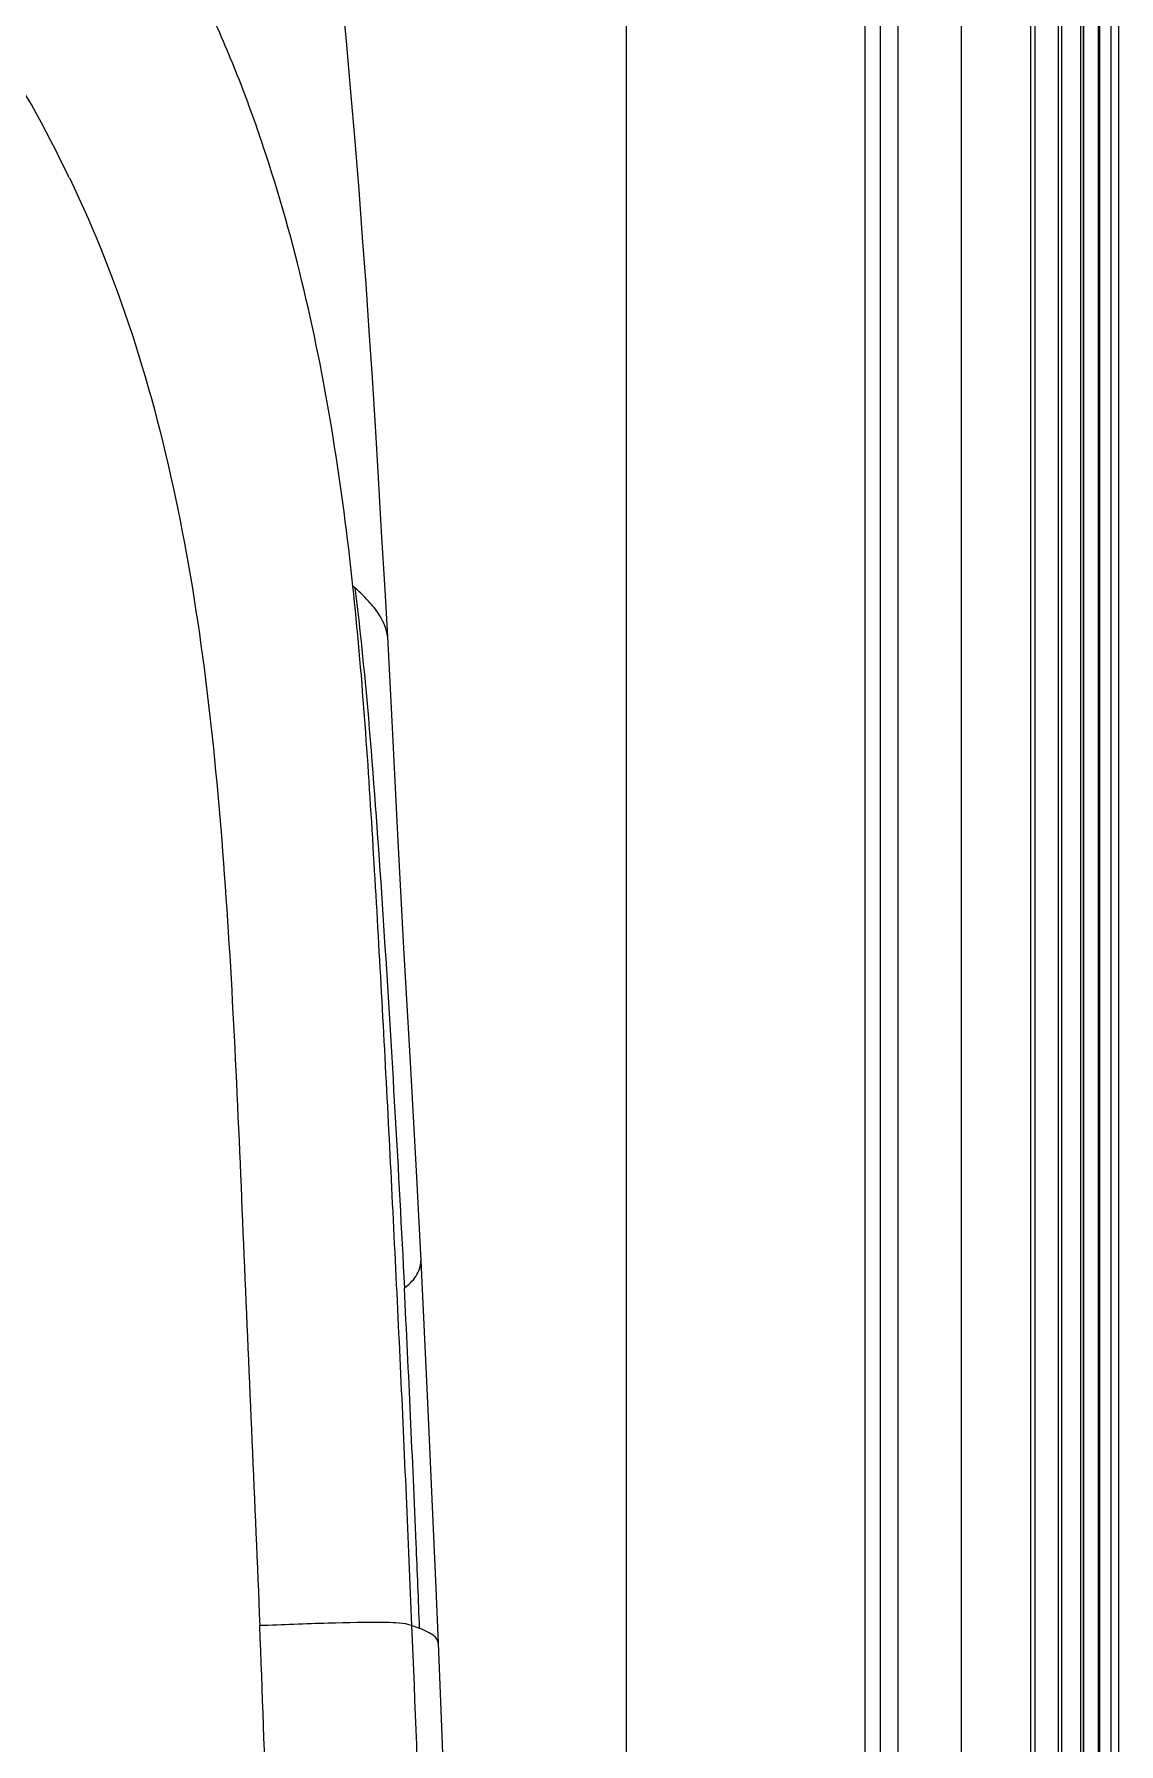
# Model space of a CAD drawing. Header units: millimetres. Extents: x -73584 to -37571, y -61249 to -50748.
# Drawn here: x -48250.39 to -48232.38, y -55077.31 to -55048.91 of the extents above; entities that cross this region are included whole.
import ezdxf

# ---------------------------------------------------------------- set-up
doc = ezdxf.new("R2010")
doc.units = ezdxf.units.MM
doc.header["$LTSCALE"] = 200
doc.layers.add('DIM', color=3, linetype='Continuous')
doc.layers.add('SOLID_1', color=7, linetype='Continuous')

# ---------------------------------------------------------------- blocks, each defined once
blk = doc.blocks.new('5569')
at = {"color": 7, "linetype": 'Continuous'}
for p, q in [((-46001.846, -54916.464), (-46001.846, -54833.572)), ((-46001.718, -54916.275), (-46001.718, -54833.559)), ((-46002.347, -54917.2), (-46002.347, -54833.889)), ((-46002.305, -54833.863), (-46002.305, -54917.137)), ((-46002.302, -54917.135), (-46002.302, -54833.855)), ((-46002.055, -54916.77), (-46002.055, -54833.705)), ((-46002.038, -54833.695), (-46002.038, -54916.744)), ((-46002.037, -54916.743), (-46002.037, -54833.685)), ((-46002.72, -54917.76), (-46002.72, -54834.232)), ((-46002.668, -54834.213), (-46002.668, -54917.681)), ((-46003.111, -54834.371), (-46003.111, -54918.359)), ((-46003.105, -54918.354), (-46003.105, -54834.367)), ((-46002.664, -54917.677), (-46002.664, -54834.268)), ((-46003.177, -54918.462), (-46003.177, -54834.688)), ((-46004.33, -54919.528), (-46004.33, -54835.729)), ((-46005.93, -54924.119), (-46005.93, -54836.443)), ((-46005.675, -54923.191), (-46005.675, -54836.403)), ((-46005.387, -54836.403), (-46005.387, -54921.357)), ((-46009.902, -54839.229), (-46009.902, -55029.304))]:
    blk.add_line(p, q, dxfattribs=at)
at = {"layer": 'SOLID_1', "color": 7, "linetype": 'Continuous'}
for points in [[(-46015.12, -54867.22), (-46015.011, -54868.149), (-46014.908, -54869.064), (-46014.811, -54869.965), (-46014.72, -54870.851), (-46014.634, -54871.723), (-46014.554, -54872.58), (-46014.48, -54873.419), (-46014.41, -54874.242), (-46014.345, -54875.047), (-46014.285, -54875.839), (-46014.229, -54876.616), (-46014.175, -54877.391), (-46014.124, -54878.171), (-46014.074, -54878.975), (-46014.023, -54879.827), (-46013.97, -54880.73), (-46013.913, -54881.694), (-46013.869, -54882.472)], [(-46013.869, -54882.471), (-46013.794, -54883.878), (-46013.701, -54885.76), (-46013.6, -54887.648), (-46013.492, -54889.546), (-46013.386, -54891.456), (-46013.314, -54892.845)], [(-46013.314, -54892.845), (-46013.196, -54895.321), (-46013.064, -54898.289), (-46013.025, -54899.196)], [(-46013.025, -54899.196), (-46012.963, -54900.733), (-46012.857, -54903.569), (-46012.761, -54906.427), (-46012.667, -54909.572), (-46012.645, -54910.367)]]:
    blk.add_lwpolyline(points, dxfattribs=at)
for centre, radius, start, end in [((-46037.175, -54883.415), 19.954, 25.4155, 33.2865), ((-46017.034, -54884.652), 3.978, 48.7398, 49.3366), ((-46754.723, -54927.449), 739.286, 1.697944, 2.212701), ((-46771.969, -54930.354), 759.16, 1.776648, 2.374225)]:
    blk.add_arc(centre, radius, start, end, dxfattribs=at)
for points, knots in [([(-46014.442, -54881.634), (-46014.53, -54880.809), (-46014.743, -54879.162), (-46015.218, -54876.716), (-46015.779, -54874.715), (-46016.344, -54873.155), (-46016.832, -54872.016), (-46017.397, -54870.924), (-46018.031, -54869.882), (-46018.712, -54868.882), (-46019.666, -54867.605), (-46020.943, -54866.099), (-46022.584, -54864.422), (-46024.299, -54862.856), (-46026.052, -54861.355), (-46027.819, -54859.882), (-46030.186, -54857.977), (-46033.155, -54855.637), (-46035.502, -54853.744), (-46036.666, -54852.783)], [0, 0, 0, 0, 0.065877, 0.131728, 0.197645, 0.230622, 0.263376, 0.295912, 0.328174, 0.360158, 0.391894, 0.454703, 0.516693, 0.578039, 0.639018, 0.699868, 0.760673, 0.880214, 1, 1, 1, 1]), ([(-46019.152, -54874.851), (-46018.72, -54875.741), (-46017.991, -54877.61), (-46017.263, -54880.544), (-46016.812, -54883.563), (-46016.459, -54887.641), (-46016.258, -54892.761), (-46016.071, -54896.857), (-46015.989, -54898.906)], [0, 0, 0, 0, 0.12155, 0.24545, 0.370595, 0.496271, 0.74808, 1, 1, 1, 1]), ([(-46013.461, -54898.905), (-46013.52, -54897.467), (-46013.647, -54894.59), (-46013.86, -54890.274), (-46014.097, -54885.954), (-46014.287, -54883.071), (-46014.442, -54881.634)], [0, 0, 0, 0, 0.249619, 0.499309, 0.749343, 1, 1, 1, 1]), ([(-46013.869, -54882.47), (-46013.876, -54882.349), (-46013.966, -54882.147), (-46014.168, -54881.886), (-46014.32, -54881.741), (-46014.41, -54881.661)], [0, 0, 0, 0, 0.367878, 0.63528, 1, 1, 1, 1]), ([(-46014.41, -54881.661), (-46014.288, -54882.621), (-46014.115, -54884.553), (-46013.916, -54887.46), (-46013.74, -54890.377), (-46013.635, -54892.324), (-46013.586, -54893.299)], [0, 0, 0, 0, 0.248773, 0.49852, 0.749059, 1, 1, 1, 1]), ([(-46013.586, -54893.299), (-46013.515, -54893.242), (-46013.38, -54893.119), (-46013.309, -54892.935), (-46013.314, -54892.845)], [0, 0, 0, 0, 0.50328, 1, 1, 1, 1]), ([(-46013.333, -54898.95), (-46013.352, -54898.48), (-46013.428, -54896.596), (-46013.515, -54894.712), (-46013.586, -54893.299)], [0, 0, 0, 0, 0.249706, 1, 1, 1, 1]), ([(-46013.46, -54898.905), (-46013.597, -54898.86), (-46014.071, -54898.846), (-46014.909, -54898.865), (-46015.611, -54898.892), (-46015.99, -54898.906)], [0, 0, 0, 0, 0.171072, 0.551043, 1, 1, 1, 1]), ([(-46013.461, -54898.905), (-46013.449, -54898.909), (-46013.407, -54898.923), (-46013.364, -54898.938), (-46013.333, -54898.95)], [0, 0, 0, 0, 0.266351, 1, 1, 1, 1]), ([(-46013.025, -54899.195), (-46013.026, -54899.173), (-46013.044, -54899.123), (-46013.108, -54899.062), (-46013.208, -54899.005), (-46013.287, -54898.97), (-46013.333, -54898.95)], [0, 0, 0, 0, 0.164429, 0.36466, 0.634977, 1, 1, 1, 1])]:
    blk.add_open_spline(points, degree=3, knots=knots, dxfattribs=at)
blk = doc.blocks.new('*U670')
at = {"layer": 'DIM', "color": 3}
blk.add_blockref('5569', (46037.067, 54931.016), dxfattribs=at)
blk = doc.blocks.new('*U671')
at = {"layer": 'DIM', "color": 0, "linetype": 'ByBlock', "lineweight": -2, "transparency": 16777216}
blk.add_blockref('*U670', (0, 0), dxfattribs=at)

msp = doc.modelspace()

# ---------------------------------------------------------------- block references
at = {"layer": 'DIM', "color": 3}
msp.add_blockref('*U671', (-48267.725, -55107.458), dxfattribs=at)

doc.saveas('drawing.dxf')
